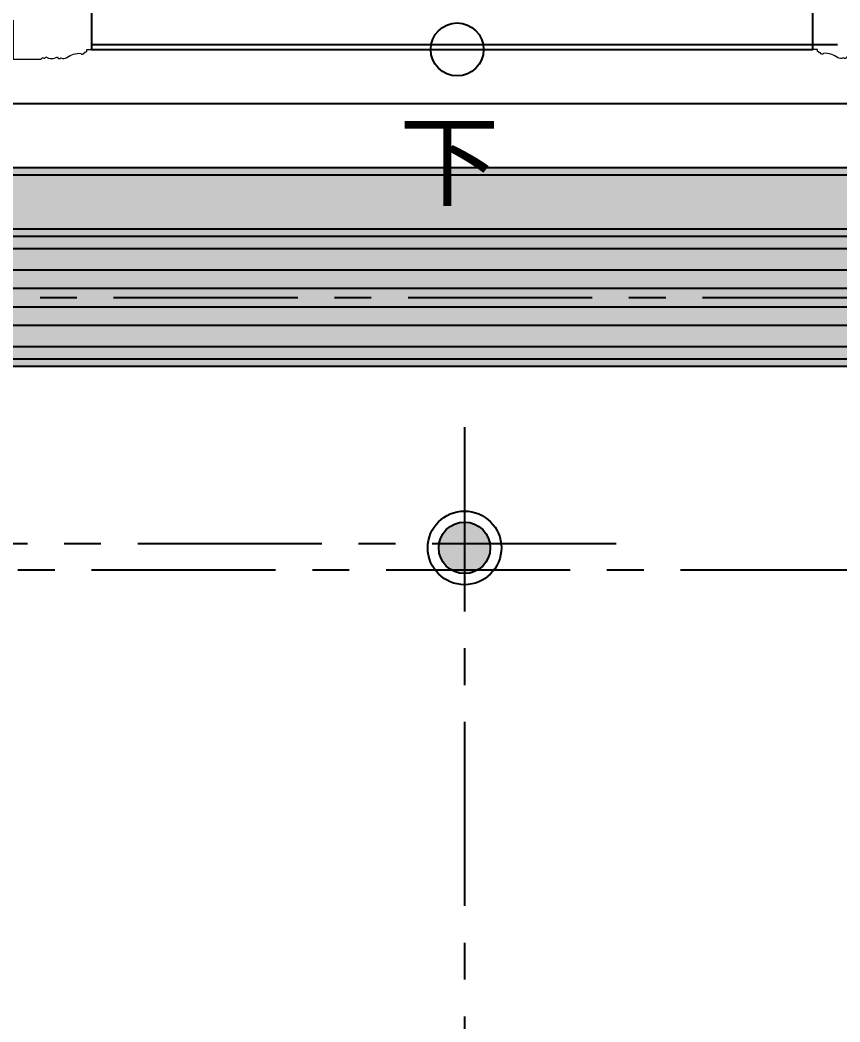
# Model space of a CAD drawing. Header units: millimetres. Extents: x -6033 to 120673, y -4970 to 90533.
# Drawn here: x 51254 to 52925, y 70299 to 72340 of the extents above; entities that cross this region are included whole.
import ezdxf
from ezdxf.enums import TextEntityAlignment as Align

# ---------------------------------------------------------------- set-up
doc = ezdxf.new("R2010")
doc.units = ezdxf.units.MM
doc.linetypes.add('I-AR$0$CENTER', pattern=[2, 1.25, -0.25, 0.25, -0.25])
doc.linetypes.add('I-CEILING$0$CENTER', pattern=[2, 1.25, -0.25, 0.25, -0.25])
for name, color, linetype, lineweight in [('I-AR$0$GZET_COL_GRID_1-200_轴线', 8, 'I-AR$0$CENTER', 25), ('I-AR$0$I-SCOPE', 252, 'Continuous', 35), ('I-CEILING$0$_ACM-A-DETL', 7, 'Continuous', 9), ('I-CEILING$0$_ACM-A-HACH', 251, 'Continuous', 9), ('I-PLAN$0$I-PL-WALL-FHINISH', 73, 'Continuous', 13)]:
    doc.layers.add(name, color=color, linetype=linetype, lineweight=lineweight)
for name, color, linetype in [('I-CEILING$0$EQUIP_喷头', 90, 'Continuous'), ('I-CEILING$0$I-GRID', 252, 'I-CEILING$0$CENTER'), ('I-CEILING$0$I-RCP', 2, 'Continuous'), ('I-CEILING$0$I-RCP-AIR', 64, 'Continuous'), ('I-CEILING$0$I-RCP-COVER', 10, 'Continuous'), ('I-PLAN$0$0-建-楼梯', 1, 'Continuous'), ('I-PLAN$0$A-stairs', 2, 'Continuous'), ('I-PLAN$0$ID-TEXT-HEADING-3', 3, 'Continuous'), ('I-PLAN$0$L-ELEV-MARK', 253, 'Continuous')]:
    doc.layers.add(name, color=color, linetype=linetype)
doc.styles.add('I-CEILING$0$黑体', font='simhei.ttf', dxfattribs={"height": 600})
doc.styles.add('I-PLAN$0$Arial', font='ARIALUNI.ttf')

# ---------------------------------------------------------------- blocks, each defined once
blk = doc.blocks.new('I-AR$0$海龙_1211170131')
at = {"layer": 'I-AR$0$GZET_COL_GRID_1-200_轴线', "ltscale": 300}
blk.add_line((-2225, 70995), (116415, 70995), dxfattribs=at)
blk = doc.blocks.new('I-AR')
at = {"layer": 'I-AR$0$I-SCOPE'}
h = blk.add_hatch(dxfattribs=at)
h.set_pattern_fill('ANSI31', color=256, scale=200)
h.paths.add_polyline_path([(63300, 72640), (66630, 72640), (66630, 70889.4), (90600, 70890), (90600, 66390), (96650, 66390), (96650, 24876.4), (18340, 24876.4), (18340, 66390), (48090, 66390), (48090, 72640), (51400, 72640), (51400, 72649.9), (52869.5, 72649.9), (52869.5, 72640), (55240, 72640), (55240, 72790), (59460, 72790), (59460, 72640), (61830.5, 72640), (61830.5, 72649.9), (63300, 72649.9)], flags=16)
h.paths.add_polyline_path([(7330, 0), (7330, -1770), (11180, -1770), (11180, 0), (18450, 0), (18450, 2900), (27550, 2900), (27550, 18090), (37037.3, 18090), (37037.3, 17350), (96200, 17350), (96200, 18120), (114640, 18120), (114640, 84500), (0, 84500), (0, 0)])
at = {"layer": 'I-AR$0$GZET_COL_GRID_1-200_轴线'}
blk.add_blockref('I-AR$0$海龙_1211170131', (225, 225), dxfattribs=at)
blk = doc.blocks.new('I-PLAN')
at = {"layer": 'I-PLAN$0$0-建-楼梯'}
blk.add_lwpolyline([(52145, 72280.1, 0, 0, 0), (52145, 72871.9, 0, 80, 0), (52145, 72747.2, 0, 0, 0)], format="xyseb", dxfattribs=at)
at = {"layer": 'I-PLAN$0$A-stairs'}
blk.add_lwpolyline([(52869.5, 72280.1), (52869.5, 72599.9, 0.414214), (52819.5, 72649.9), (51450, 72649.9, 0.414214), (51400, 72599.9), (51400, 72280.1)], format="xyb", dxfattribs=at)
blk.add_lwpolyline([(51400, 72280.1), (52869.5, 72280.1)], dxfattribs=at)
at = {"layer": 'I-PLAN$0$I-PL-WALL-FHINISH'}
for points in [[(51240, 72340), (51240, 72260), (51297, 72260, -0.37825), (51301.8, 72263, 0.623496), (51306.5, 72265, 0.284819), (51330.4, 72265, 0.636149), (51337.5, 72263, 0.282378), (51349.8, 72263.5, -0.186128), (51378.1, 72272.1, 0.824383), (51384, 72273.1), (51386.4, 72273.1, -0.262247), (51390, 72276.1), (51390, 72280.1), (51400, 72280.1), (51400, 72649.9)], [(53029.5, 72340), (53029.5, 72260), (52972.5, 72260, 0.37825), (52967.7, 72263, -0.623496), (52963, 72265, -0.284819), (52939.1, 72265, -0.636149), (52932, 72263, -0.282378), (52919.7, 72263.5, 0.186128), (52891.4, 72272.1, -0.824383), (52885.5, 72273.1), (52883.1, 72273.1, 0.262247), (52879.5, 72276.1), (52879.5, 72280.1), (52869.5, 72280.1), (52869.5, 72649.9)]]:
    blk.add_lwpolyline(points, format="xyb", dxfattribs=at)
at = {"layer": 'I-PLAN$0$L-ELEV-MARK'}
blk.add_circle((52145, 72280.1), 53.9, dxfattribs=at)
at = {"layer": 'I-PLAN$0$ID-TEXT-HEADING-3', "style": 'I-PLAN$0$Arial'}
blk.add_text('下', height=150, dxfattribs=at).set_placement((52026.6, 71977.7))
blk = doc.blocks.new('I-CEILING$0$A$C81734cc7')
at = {"layer": 'I-CEILING$0$_ACM-A-DETL'}
h = blk.add_hatch(color=256, dxfattribs=at)
edge = h.paths.add_edge_path()
edge.add_arc((0, 0), 52.5, 0, 360)
for radius in [75, 52.5]:
    blk.add_circle((0, 0), radius)
blk = doc.blocks.new('I-CEILING')
at = {"layer": 'I-CEILING$0$_ACM-A-HACH'}
h = blk.add_hatch(dxfattribs=at)
h.set_pattern_fill('AR-SAND', color=256, scale=2.5)
h.paths.add_polyline_path([(49785, 71635), (65255, 71635), (65255, 67095), (49785, 67095)], flags=16)
h.paths.add_polyline_path([(49380, 72040), (65660, 72040), (65660, 66690), (49380, 66690)])
at = {"layer": 'I-CEILING$0$I-GRID', "ltscale": 300}
blk.add_lwpolyline([(49645, 71775), (65395, 71775), (65395, 66955), (49645, 66955)], close=True, dxfattribs=at)
for points in [[(52160, 71510.7), (52160, 67429.8)], [(52469.1, 71273.4), (49292.3, 71273.4)]]:
    blk.add_lwpolyline(points, dxfattribs=at)
at = {"layer": 'I-CEILING$0$I-RCP'}
blk.add_lwpolyline([(51400, 72290.1), (52920, 72290.1)], dxfattribs=at)
blk.add_lwpolyline([(49250, 72170), (65790, 72170), (65790, 66560), (49250, 66560)], close=True, dxfattribs=at)
at = {"layer": 'I-CEILING$0$I-RCP-AIR'}
for points in [[(49545, 71875), (65495, 71875), (65495, 66855), (49545, 66855)], [(49588.7, 71831.3), (65451.3, 71831.3), (65451.3, 66898.7), (49588.7, 66898.7)], [(49626.3, 71793.7), (65413.7, 71793.7), (65413.7, 66936.3), (49626.3, 66936.3)], [(49663.8, 71756.2), (65376.2, 71756.2), (65376.2, 66973.8), (49663.8, 66973.8)], [(49701.3, 71718.7), (65338.7, 71718.7), (65338.7, 67011.3), (49701.3, 67011.3)], [(49745, 71675), (65295, 71675), (65295, 67055), (49745, 67055)]]:
    blk.add_lwpolyline(points, close=True, dxfattribs=at)
at = {"layer": 'I-CEILING$0$I-RCP-COVER'}
for points in [[(49380, 72040), (65660, 72040), (65660, 66690), (49380, 66690)], [(49395, 72025), (65645, 72025), (65645, 66705), (49395, 66705)], [(49505, 71915), (65535, 71915), (65535, 66815), (49505, 66815)], [(49520, 71900), (65520, 71900), (65520, 66830), (49520, 66830)], [(49770, 71650), (65270, 71650), (65270, 67080), (49770, 67080)], [(49785, 71635), (65255, 71635), (65255, 67095), (49785, 67095)]]:
    blk.add_lwpolyline(points, close=True, dxfattribs=at)
at = {"layer": 'I-CEILING$0$EQUIP_喷头'}
blk.add_blockref('I-CEILING$0$A$C81734cc7', (52160, 71265), dxfattribs=at)
at = {"layer": 'I-CEILING$0$I-RCP-AIR', "style": 'I-CEILING$0$黑体'}
for tag, p in [('R', (61966.4, 71748.9)), ('R', (61966.4, 66925.2)), ('R', (51736.1, 63924.8)), ('R', (62976.1, 63924.8)), ('S', (56433.6, 63065))]:
    blk.add_attdef(tag, text='', height=100, dxfattribs=at).set_placement(p, align=Align.MIDDLE_CENTER)

msp = doc.modelspace()

# ---------------------------------------------------------------- block references
for name in ['I-AR', 'I-PLAN']:
    msp.add_blockref(name, (0, 0))

# ---------------------------------------------------------------- next in the draw order: block references
msp.add_blockref('I-CEILING', (0, 0))

doc.saveas('drawing.dxf')
